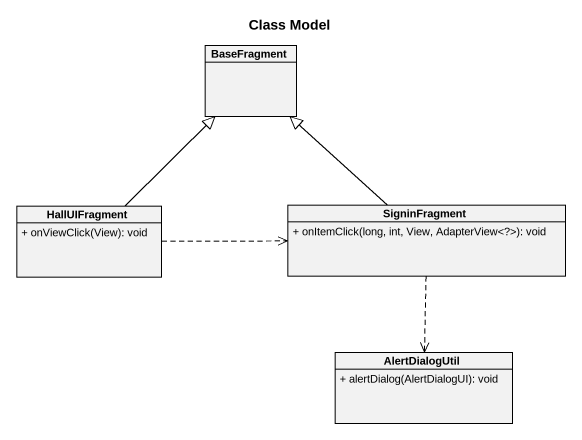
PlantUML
@startuml
title Class Model
hide circle
hide empty members
skinparam classAttributeIconSize 0
class BaseFragment
class HallUIFragment {
  + onViewClick(View): void
}
class SigninFragment {
  + onItemClick(long, int, View, AdapterView<?>): void
}
class AlertDialogUtil {
  + alertDialog(AlertDialogUI): void
}
HallUIFragment -up-|> BaseFragment
HallUIFragment .right.> SigninFragment
SigninFragment -up-|> BaseFragment
SigninFragment ..> AlertDialogUtil
@enduml
